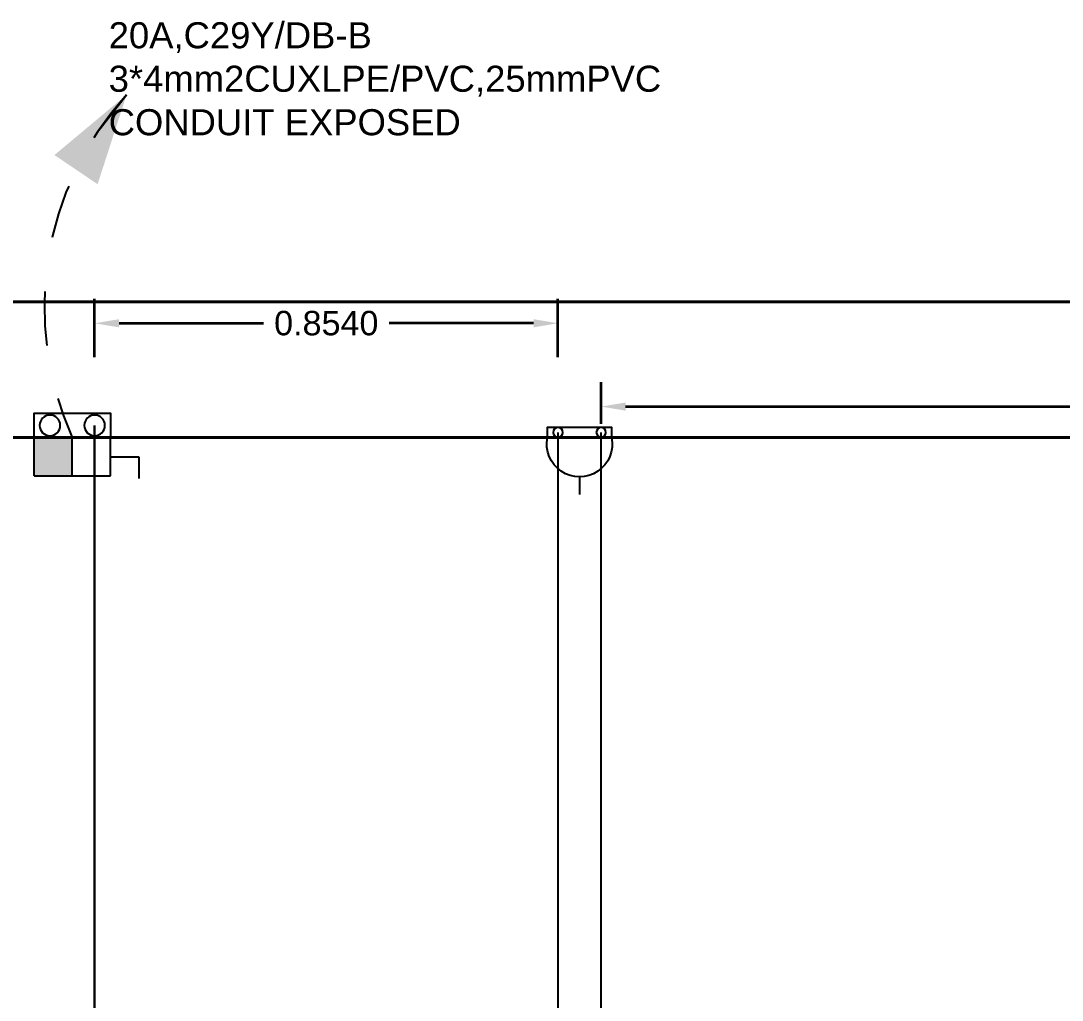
# Model space of a CAD drawing. Header units: inches. Extents: x 3955 to 4125, y 4886 to 4983.
# Drawn here: x 4017.663 to 4019.583, y 4937.178 to 4938.983 of the extents above; entities that cross this region are included whole.
import ezdxf

# ---------------------------------------------------------------- set-up
doc = ezdxf.new("R2010")
doc.units = ezdxf.units.IN
doc.header["$MEASUREMENT"] = 0
doc.linetypes.add('ACAD_ISO03W100', pattern=[30, 12, -18])
doc.linetypes.add('HIDDEN', pattern=[0.375, 0.25, -0.125])
doc.layers.get('0').update_dxf_attribs({"lineweight": 35})
doc.layers.get('Defpoints').update_dxf_attribs({"lineweight": 25})
for name, color, linetype, lineweight in [('DIM', 6, 'Continuous', 20), ('HA', 252, 'Continuous', 18), ('Shop Drawing', 3, 'Continuous', 30), ('walls', 7, 'Continuous', 40)]:
    doc.layers.add(name, color=color, linetype=linetype, lineweight=lineweight)
for name, color, linetype in [('E-LEADER', 30, 'Continuous'), ('E-POWER', 3, 'Continuous'), ('E-TEXT', 2, 'Continuous'), ('N Wiring', 255, 'Continuous')]:
    doc.layers.add(name, color=color, linetype=linetype)
doc.styles.get("Standard").update_dxf_attribs({"font": 'arial.ttf'})
doc.dimstyles.get("Standard").update_dxf_attribs({"dimtxt": 0.18, "dimasz": 0.18, "dimexe": 0.18, "dimexo": 0.0625, "dimgap": 0.09, "dimtad": 0, "dimtih": 1, "dimtoh": 1, "dimdec": 4, "dimzin": 0, "dimdsep": 46, "dimtxsty": 'Standard', "dimcen": 0.09, "dimadec": 0, "dimazin": 0, "dimtfac": 1, "dimtdec": 4, "dimtofl": 0, "dimtmove": 0, "dimatfit": 3, "dimfxl": 1, "dimtolj": 1, "dimtzin": 0, "dimarcsym": 0})

# ---------------------------------------------------------------- blocks, each defined once
blk = doc.blocks.new('S1')
for p, q in [((0, 180), (0, 260)), ((-147, 0), (147, 0))]:
    blk.add_line(p, q)
blk.add_lwpolyline([(147, 0), (-147, 0), (-147, -47.8), (147, -47.8)], close=True)
for centre in [(-99, -23.9), (99, -23.9)]:
    blk.add_circle(centre, 22.2)
at = {"linetype": 'Continuous'}
blk.add_arc((0, 30), 150, 348.4616, 191.5384, dxfattribs=at)
blk = doc.blocks.new('DC1')
blk.add_hatch(color=256).paths.add_polyline_path([(0, 175), (-175, 175), (-175, 0), (0, 0)])
for p, q in [((-175, 175), (175, 175)), ((-175, 175), (-175, 0)), ((0, 175), (0, 0)), ((175, 175), (175, 0)), ((305, 87.5), (305, 187.5)), ((175, 87.5), (305, 87.5)), ((-175, 0), (175, 0))]:
    blk.add_line(p, q)
blk.add_lwpolyline([(175, 0), (-175, 0), (-175, -111.7), (175, -111.7)], close=True)
for centre in [(-102.3, -55.8), (102.3, -55.8)]:
    blk.add_circle(centre, 47.4)
blk = doc.blocks.new('*U9')
blk.add_line((233, 512.3), (309.4, 559.6))
blk.add_lwpolyline([(309.4, 559.6, 0, 96, 0), (174.8, 461.8, 96, 96, 0)], format="xyseb")
at = {"linetype": 'HIDDEN', "ltscale": 0.2}
blk.add_arc((581.3, 44), 583, 117.8068, 184.3237, dxfattribs=at)
blk = doc.blocks.new('*D347')
at = {"layer": 'Defpoints', "color": 0}
for p in [(3534.7365, 1340.6236), (3532.1662, 1340.5761, 0), (3534.7365, 1340.5761, 0)]:
    blk.add_point(p, dxfattribs=at)
at = {"layer": 'DIM', "color": 0, "lineweight": -2, "transparency": 16777216}
for p, q in [((3532.1662, 1340.5917), (3532.1662, 1340.6686)), ((3534.7365, 1340.5917), (3534.7365, 1340.6686)), ((3532.2112, 1340.6236), (3533.3351, 1340.6236)), ((3534.6915, 1340.6236), (3533.5677, 1340.6236))]:
    blk.add_line(p, q, dxfattribs=at)
at = {"layer": 'DIM', "color": 0, "transparency": 16777216}
for points in [[(3532.2112, 1340.6311), (3532.2112, 1340.6161), (3532.1662, 1340.6236)], [(3534.6915, 1340.6311), (3534.6915, 1340.6161), (3534.7365, 1340.6236)]]:
    blk.add_solid(points, dxfattribs=at)
at = {"layer": 'DIM', "color": 0, "transparency": 16777216, "insert": (3533.4514, 1340.6236), "char_height": 0.045, "attachment_point": 5}
blk.add_mtext('\\A1;2.5703', dxfattribs=at)
blk = doc.blocks.new('*D348')
at = {"layer": 'Defpoints', "color": 0}
for p in [(3531.2326, 1340.7771), (3531.2326, 1340.5761, 0), (3532.0866, 1340.5761, 0)]:
    blk.add_point(p, dxfattribs=at)
at = {"layer": 'DIM', "color": 0, "lineweight": -2, "transparency": 16777216}
for p, q in [((3531.2326, 1340.7146), (3531.2326, 1340.8221)), ((3532.0866, 1340.7146), (3532.0866, 1340.8221)), ((3531.2776, 1340.7771), (3531.5438, 1340.7771)), ((3532.0416, 1340.7771), (3531.7754, 1340.7771))]:
    blk.add_line(p, q, dxfattribs=at)
at = {"layer": 'DIM', "color": 0, "transparency": 16777216}
for points in [[(3531.2776, 1340.7846), (3531.2776, 1340.7696), (3531.2326, 1340.7771)], [(3532.0416, 1340.7846), (3532.0416, 1340.7696), (3532.0866, 1340.7771)]]:
    blk.add_solid(points, dxfattribs=at)
at = {"layer": 'DIM', "color": 0, "transparency": 16777216, "insert": (3531.6596, 1340.7771), "char_height": 0.045, "attachment_point": 5}
blk.add_mtext('\\A1;0.8540', dxfattribs=at)
blk = doc.blocks.new('A$C606D7A20')
at = {"layer": 'HA', "linetype": 'ACAD_ISO03W100'}
blk.add_lwpolyline([(10.58891, -16.28534), (0, -15.79874), (0, 0), (31.54099, 0)], dxfattribs=at)
at = {"layer": 'N Wiring'}
for points in [[(4.20748, -0.24038), (4.20748, -3.03109, -0.4142136), (4.16748, -3.07109), (0.24122, -3.07109)], [(8.73724, -2.0931), (8.73724, -2.01345), (4.32713, -2.01345, -0.4142136), (4.28713, -1.97345), (4.28713, -0.24038)]]:
    blk.add_lwpolyline(points, format="xyb", dxfattribs=at)
at = {"layer": 'Shop Drawing'}
blk.add_lwpolyline([(3.35346, -0.22754), (3.35346, -3.0086)], dxfattribs=at)
at = {"layer": 'walls', "ltscale": 2.5}
for p, q in [((0, 0), (46.78387, -0.00063)), ((2, -0.25), (6.85743, -0.25))]:
    blk.add_line(p, q, dxfattribs=at)
at = {"layer": 'E-LEADER', "xscale": 0.001, "yscale": 0.001, "zscale": 0.001, "rotation": 19.94119348227059}
blk.add_blockref('*U9', (3.3123, -0.25), dxfattribs=at)
at = {"layer": 'E-POWER', "xscale": -0.0004022874689625001, "yscale": 0.0004022874689625001, "zscale": 0.0004022874689625001, "rotation": 180}
for name, p in [('DC1', (3.3123, -0.25)), ('S1', (4.24731, -0.25))]:
    blk.add_blockref(name, p, dxfattribs=at)
at = {"layer": 'E-TEXT', "insert": (3.37937, 0.51533, 0), "char_height": 0.0480602, "attachment_point": 1}
blk.add_mtext_dynamic_manual_height_columns('20A,C29Y/DB-B\\P3*4mm2CUXLPE/PVC,25mmPVC CONDUIT EXPOSED', width=0.8333528, gutter_width=12.5, heights=[0.22794], dxfattribs=at)
at = {"layer": 'DIM'}
for base, p1, p2, picture, middle in [((3.35346, -0.03934, 0), (4.20748, -0.24038), (3.35346, -0.24038), '*D348', (3.78047, -0.03934, 0)), ((6.85743, -0.19287, 0), (4.28713, -0.24038), (6.85743, -0.24038), '*D347', (5.57228, -0.19287, 0))]:
    dim = blk.add_linear_dim(base=base, p1=p1, p2=p2, dimstyle='Standard', dxfattribs=at)
    dim.commit()
    dim.dimension.update_dxf_attribs({"geometry": picture, "text_midpoint": middle, "insert": (-3527.87912, -1340.81648)})

msp = doc.modelspace()

# ---------------------------------------------------------------- block references
msp.add_blockref('A$C606D7A20', (4014.4456, 4938.4649))

doc.saveas('drawing.dxf')
